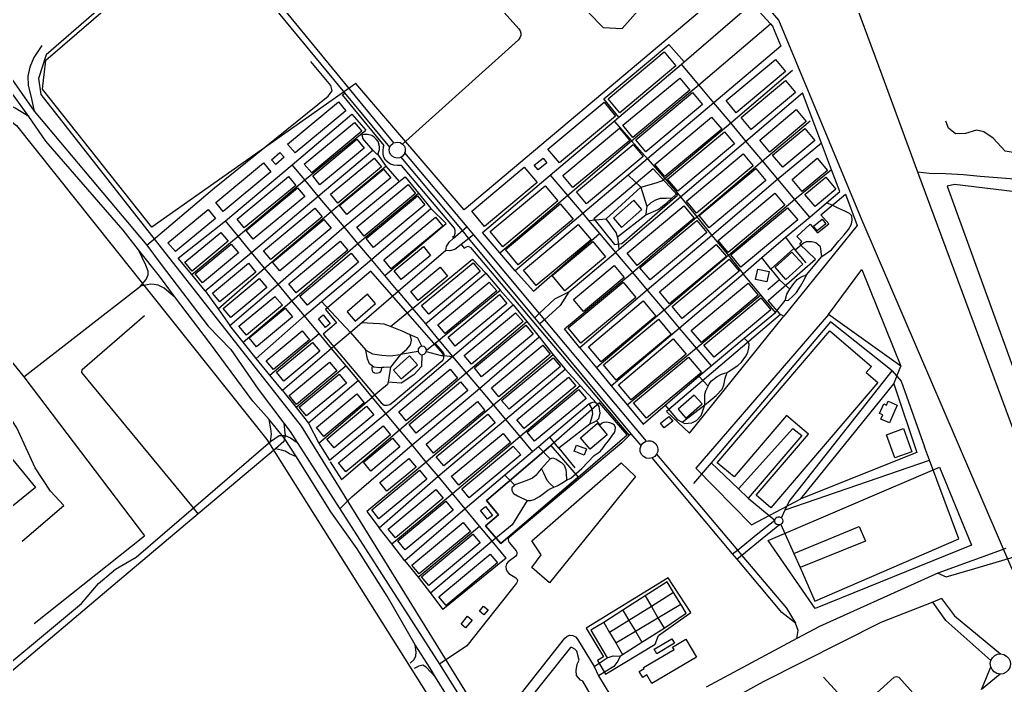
# Model space of a CAD drawing. Header units: metres. Extents: x 11276530 to 11306586, y 355867 to 367650.
# Drawn here: x 11294218 to 11295488, y 361335 to 362193 of the extents above; entities that cross this region are included whole.
import ezdxf

# ---------------------------------------------------------------- set-up
doc = ezdxf.new("R2010")
doc.units = ezdxf.units.M
for name, color, linetype in [('AMENITY', 6, 'Continuous'), ('BUILDING', 8, 'Continuous'), ('HIGHWAY_FOOTWAY', 6, 'Continuous'), ('HIGHWAY_PRIMARY', 2, 'Continuous'), ('HIGHWAY_RESIDENTIAL', 7, 'Continuous'), ('HIGHWAY_SERVICE', 8, 'Continuous'), ('HIGHWAY_TERTIARY', 3, 'Continuous'), ('LANDUSE', 2, 'Continuous'), ('NATURAL_WATER', 5, 'Continuous'), ('OSM_OTHER', 7, 'Continuous'), ('WATERWAY_DRAIN', 4, 'Continuous'), ('WATERWAY_RIVER', 5, 'Continuous')]:
    doc.layers.add(name, color=color, linetype=linetype)

msp = doc.modelspace()

# ---------------------------------------------------------------- linework, layer by layer
at = {"layer": 'AMENITY'}
msp.add_lwpolyline([(11294947.5, 361408.6), (11294969.8, 361371.6), (11294962, 361367.1), (11294972.3, 361349.3), (11295036.4, 361388.1), (11295041, 361399.1), (11295082.5, 361428.8), (11295053.4, 361473.8), (11294947.5, 361408.6)], dxfattribs=at)
at = {"layer": 'BUILDING'}
for points in [[(11294976, 362091.2), (11295048.3, 362151.5), (11295063.3, 362133.5), (11294991, 362073.2), (11294976, 362091.2)], [(11295128, 362088.8), (11295191.7, 362141.8), (11295204.6, 362126.3), (11295140.9, 362073.2), (11295128, 362088.8)], [(11294994.9, 362057), (11295068.1, 362117.9), (11295081.1, 362102.4), (11295007.9, 362041.4), (11294994.9, 362057)], [(11295147.2, 362067.2), (11295204.3, 362114.8), (11295217.3, 362099.2), (11295160.2, 362051.6), (11295147.2, 362067.2)], [(11295011.4, 362038.2), (11295084.5, 362099.1), (11295097.5, 362083.6), (11295024.3, 362022.6), (11295011.4, 362038.2)], [(11294628.5, 362087.1), (11294638, 362075.7), (11294572.4, 362021.3), (11294562.9, 362032.7), (11294628.5, 362087.1)], [(11294898.3, 362026.4), (11294970.6, 362086.6), (11294985.6, 362068.6), (11294913.3, 362008.4), (11294898.3, 362026.4)], [(11295171.2, 362038), (11295218.4, 362077.3), (11295231.3, 362061.7), (11295184.2, 362022.5), (11295171.2, 362038)], [(11294649.2, 362060.7), (11294658.6, 362049.3), (11294593.9, 361995.6), (11294584.4, 362007), (11294649.2, 362060.7)], [(11295036.1, 362006.5), (11295109.3, 362067.5), (11295122.3, 362051.9), (11295049.1, 361990.9), (11295036.1, 362006.5)], [(11294917.5, 361992.2), (11294990.7, 362053.1), (11295003.7, 362037.6), (11294930.5, 361976.6), (11294917.5, 361992.2)], [(11295052.6, 361987.7), (11295125.7, 362048.7), (11295138.7, 362033.1), (11295065.6, 361972.1), (11295052.6, 361987.7)], [(11295187.9, 362018.4), (11295229.3, 362052.9), (11295242.2, 362037.3), (11295200.9, 362002.8), (11295187.9, 362018.4)], [(11294652.1, 362038.9), (11294661.5, 362027.5), (11294604.6, 361980.4), (11294595.2, 361991.8), (11294652.1, 362038.9)], [(11294542.3, 362012.3), (11294553, 362021.9), (11294558.3, 362016), (11294547.5, 362006.4), (11294542.3, 362012.3)], [(11294935.1, 361971.4), (11295008.2, 362032.4), (11295021.2, 362016.8), (11294948.1, 361955.9), (11294935.1, 361971.4)], [(11294674.5, 362014.7), (11294683.9, 362003.3), (11294627.6, 361956.6), (11294618.1, 361968), (11294674.5, 362014.7)], [(11294897, 362008.4), (11294885.8, 361999.4), (11294880.8, 362005.5), (11294892, 362014.6), (11294897, 362008.4)], [(11295076.8, 361959.3), (11295149.9, 362020.3), (11295162.9, 362004.7), (11295089.7, 361943.8), (11295076.8, 361959.3)], [(11295212.9, 361987.3), (11295245.4, 362014.4), (11295258.4, 361998.9), (11295225.8, 361971.8), (11295212.9, 361987.3)], [(11294532, 362008.4), (11294541.4, 361997), (11294480, 361946), (11294470.5, 361957.4), (11294532, 362008.4)], [(11294686.6, 362000.6), (11294696.1, 361989.2), (11294639.2, 361942), (11294629.7, 361953.4), (11294686.6, 362000.6)], [(11294800.1, 361946.4), (11294867.9, 362002.9), (11294884.3, 361983.2), (11294816.5, 361926.7), (11294800.1, 361946.4)], [(11295093.2, 361940.5), (11295166.3, 362001.5), (11295179.3, 361985.9), (11295106.1, 361924.9), (11295093.2, 361940.5)], [(11294564, 361990.9), (11294573.4, 361979.5), (11294507.1, 361924.6), (11294497.7, 361936), (11294564, 361990.9)], [(11295229.5, 361967.7), (11295256.5, 361990.2), (11295269.5, 361974.6), (11295242.5, 361952.1), (11295229.5, 361967.7)], [(11294575.6, 361976.4), (11294585, 361965), (11294518.7, 361910), (11294509.3, 361921.4), (11294575.6, 361976.4)], [(11294718.3, 361980.6), (11294727.8, 361969.2), (11294661.4, 361914.2), (11294652, 361925.6), (11294718.3, 361980.6)], [(11294823.9, 361920.2), (11294894.6, 361979.1), (11294911.1, 361959.4), (11294840.4, 361900.5), (11294823.9, 361920.2)], [(11294730.4, 361966), (11294739.9, 361954.6), (11294673.5, 361899.5), (11294664, 361911), (11294730.4, 361966)], [(11295117.7, 361908.6), (11295190.8, 361969.5), (11295203.8, 361954), (11295130.6, 361893), (11295117.7, 361908.6)], [(11294460.4, 361948.4), (11294469.8, 361937), (11294418.2, 361894.2), (11294408.7, 361905.6), (11294460.4, 361948.4)], [(11294598.1, 361950.2), (11294607.6, 361938.8), (11294541.3, 361883.9), (11294531.8, 361895.3), (11294598.1, 361950.2)], [(11294843.5, 361896.7), (11294914.3, 361955.8), (11294930.8, 361936.1), (11294859.9, 361877), (11294843.5, 361896.7)], [(11295000.5, 361892), (11295073.6, 361953), (11295086.6, 361937.4), (11295013.4, 361876.4), (11295000.5, 361892)], [(11295134.1, 361889.8), (11295207.2, 361950.7), (11295220.2, 361935.1), (11295147.1, 361874.2), (11295134.1, 361889.8)], [(11294609.7, 361935.7), (11294619.2, 361924.3), (11294552.9, 361869.3), (11294543.4, 361880.7), (11294609.7, 361935.7)], [(11294753.3, 361938.5), (11294762.7, 361927.1), (11294696.3, 361872.1), (11294686.9, 361883.5), (11294753.3, 361938.5)], [(11295016.9, 361873.2), (11295090.1, 361934.2), (11295103, 361918.6), (11295029.9, 361857.6), (11295016.9, 361873.2)], [(11295256.5, 361930), (11295245.3, 361920.9), (11295240.4, 361927.1), (11295251.5, 361936.1), (11295256.5, 361930)], [(11294866.8, 361870.3), (11294937.5, 361929.2), (11294953.9, 361909.5), (11294883.2, 361850.6), (11294866.8, 361870.3)], [(11294476.8, 361918.9), (11294486.3, 361907.5), (11294439.9, 361869), (11294430.4, 361880.4), (11294476.8, 361918.9)], [(11294630.8, 361907.5), (11294640.3, 361896.1), (11294574, 361841.2), (11294564.5, 361852.6), (11294630.8, 361907.5)], [(11294490.1, 361903.9), (11294499.5, 361892.5), (11294453.1, 361854.1), (11294443.7, 361865.5), (11294490.1, 361903.9)], [(11294737.8, 361900.7), (11294747.2, 361889.3), (11294709.4, 361858), (11294700, 361869.4), (11294737.8, 361900.7)], [(11294903.9, 361863.4), (11294956.2, 361907), (11294972.6, 361887.3), (11294920.3, 361843.7), (11294903.9, 361863.4)], [(11295042.1, 361842.3), (11295115.3, 361903.3), (11295128.3, 361887.7), (11295055.1, 361826.7), (11295042.1, 361842.3)], [(11294644.8, 361892), (11294654.3, 361880.6), (11294588.3, 361825.2), (11294578.8, 361836.6), (11294644.8, 361892)], [(11295058.5, 361823.5), (11295131.7, 361884.4), (11295144.7, 361868.9), (11295071.5, 361807.9), (11295058.5, 361823.5)], [(11295212.8, 361893.6), (11295226.9, 361877.8), (11295205.1, 361858.4), (11295191.1, 361874.1), (11295212.8, 361893.6)], [(11294512.6, 361879.2), (11294522, 361867.8), (11294475.6, 361829.3), (11294466.2, 361840.7), (11294512.6, 361879.2)], [(11294759.6, 361873.9), (11294769.1, 361862.5), (11294731.3, 361831.2), (11294721.8, 361842.6), (11294759.6, 361873.9)], [(11294801.8, 361879.7), (11294811.2, 361868.3), (11294744.9, 361813.3), (11294735.4, 361824.7), (11294801.8, 361879.7)], [(11294931.4, 361832.5), (11294983.6, 361876.1), (11294996.5, 361860.6), (11294944.3, 361817.1), (11294931.4, 361832.5)], [(11295168.8, 361871.4), (11295183.3, 361868.3), (11295180.4, 361855.2), (11295166, 361858.3), (11295168.8, 361871.4)], [(11294526.4, 361859.3), (11294535.9, 361847.9), (11294489.5, 361809.4), (11294480, 361820.8), (11294526.4, 361859.3)], [(11294822.8, 361854.9), (11294832.3, 361843.5), (11294765.9, 361788.5), (11294756.5, 361799.9), (11294822.8, 361854.9)], [(11294924.4, 361796), (11294995.1, 361854.9), (11295011.6, 361835.2), (11294940.9, 361776.3), (11294924.4, 361796)], [(11295083, 361792.4), (11295156.2, 361853.4), (11295169.2, 361837.8), (11295096, 361776.9), (11295083, 361792.4)], [(11294546.6, 361836.3), (11294556.1, 361824.9), (11294509.7, 361786.5), (11294500.2, 361797.9), (11294546.6, 361836.3)], [(11294836, 361838.8), (11294845.4, 361827.4), (11294779, 361772.3), (11294769.6, 361783.8), (11294836, 361838.8)], [(11295099.4, 361773.6), (11295172.6, 361834.6), (11295185.6, 361819), (11295112.4, 361758), (11295099.4, 361773.6)], [(11294559.8, 361821.4), (11294569.3, 361810), (11294522.9, 361771.5), (11294513.5, 361782.9), (11294559.8, 361821.4)], [(11294950.4, 361771.6), (11295021.1, 361830.5), (11295037.5, 361810.8), (11294966.8, 361751.9), (11294950.4, 361771.6)], [(11294608.7, 361812.6), (11294617.7, 361801.4), (11294611.6, 361796.4), (11294602.6, 361807.6), (11294608.7, 361812.6)], [(11294856.7, 361815.3), (11294866.2, 361803.9), (11294799.8, 361748.9), (11294790.3, 361760.3), (11294856.7, 361815.3)], [(11294969.9, 361748.1), (11295040.8, 361807.2), (11295057.2, 361787.5), (11294986.3, 361728.4), (11294969.9, 361748.1)], [(11294869.9, 361799.2), (11294879.3, 361787.8), (11294812.9, 361732.8), (11294803.5, 361744.2), (11294869.9, 361799.2)], [(11294581.5, 361792), (11294591, 361780.6), (11294544.6, 361742.1), (11294535.1, 361753.5), (11294581.5, 361792)], [(11294989.2, 361722.6), (11295059.9, 361781.5), (11295076.3, 361761.8), (11295005.7, 361702.9), (11294989.2, 361722.6)], [(11295261.7, 361791.9), (11295315.3, 361746.1), (11295308.6, 361738.1), (11295323.4, 361725.5), (11295185.4, 361564), (11295166.7, 361580), (11295234, 361658.7), (11295205.8, 361682.8), (11295138.1, 361603.6), (11295116.5, 361622), (11295261.7, 361791.9)], [(11294594.8, 361777.1), (11294604.2, 361765.6), (11294557.8, 361727.2), (11294548.4, 361738.6), (11294594.8, 361777.1)], [(11294891.9, 361773.5), (11294901.4, 361762.1), (11294835, 361707.1), (11294825.6, 361718.5), (11294891.9, 361773.5)], [(11294905.1, 361757.4), (11294914.5, 361746), (11294848.2, 361691), (11294838.7, 361702.4), (11294905.1, 361757.4)], [(11295008.7, 361699.1), (11295079.6, 361758.2), (11295096.1, 361738.5), (11295025.2, 361679.4), (11295008.7, 361699.1)], [(11294616.7, 361751.7), (11294626.2, 361740.3), (11294574.2, 361697.2), (11294564.7, 361708.6), (11294616.7, 361751.7)], [(11294772.5, 361742.5), (11294782, 361731.1), (11294715.6, 361676.1), (11294706.1, 361687.5), (11294772.5, 361742.5)], [(11294629.2, 361736.1), (11294638.6, 361724.7), (11294587.4, 361682.3), (11294577.9, 361693.7), (11294629.2, 361736.1)], [(11294924.8, 361732.3), (11294934.3, 361720.9), (11294867.9, 361665.9), (11294858.4, 361677.3), (11294924.8, 361732.3)], [(11294785.7, 361726.4), (11294795.1, 361715), (11294728.7, 361659.9), (11294719.3, 361671.3), (11294785.7, 361726.4)], [(11294652.2, 361710.6), (11294661.7, 361699.2), (11294609.7, 361656), (11294600.2, 361667.4), (11294652.2, 361710.6)], [(11294937.9, 361716.2), (11294947.4, 361704.8), (11294881, 361649.8), (11294871.6, 361661.2), (11294937.9, 361716.2)], [(11294664.7, 361695), (11294674.1, 361683.6), (11294622.9, 361641.1), (11294613.4, 361652.5), (11294664.7, 361695)], [(11294807.7, 361700.7), (11294817.2, 361689.3), (11294750.8, 361634.3), (11294741.4, 361645.7), (11294807.7, 361700.7)], [(11295331, 361697.8), (11295334.7, 361696.2), (11295336.8, 361701.2), (11295348.4, 361696.2), (11295338.6, 361673.5), (11295327.5, 361678.3), (11295329.8, 361683.7), (11295325.7, 361685.5), (11295331, 361697.8)], [(11294820.9, 361684.6), (11294830.3, 361673.2), (11294764, 361618.1), (11294754.5, 361629.5), (11294820.9, 361684.6)], [(11295059.1, 361675.6), (11295047.9, 361666.9), (11295043.2, 361673.1), (11295054.3, 361681.7), (11295059.1, 361675.6)], [(11294685.8, 361669.4), (11294695.3, 361658), (11294637.9, 361610.3), (11294628.4, 361621.7), (11294685.8, 361669.4)], [(11294962, 361672.8), (11294974.7, 361657.9), (11294952.8, 361639.3), (11294940.1, 361654.2), (11294962, 361672.8)], [(11295334.7, 361658.1), (11295356.7, 361666), (11295367.4, 361636), (11295345.4, 361628.1), (11295334.7, 361658.1)], [(11294698.2, 361653.7), (11294707.6, 361642.3), (11294670.1, 361611.2), (11294660.7, 361622.6), (11294698.2, 361653.7)], [(11294840.6, 361659.5), (11294850, 361648.1), (11294783.7, 361593), (11294774.2, 361604.5), (11294840.6, 361659.5)], [(11294853.7, 361643.4), (11294863.2, 361632), (11294796.8, 361576.9), (11294787.4, 361588.3), (11294853.7, 361643.4)], [(11294935, 361644.8), (11294948.2, 361639.9), (11294945.2, 361631.8), (11294932, 361636.7), (11294935, 361644.8)], [(11294155.5, 361598.5), (11294201.1, 361635.3), (11294237.8, 361589.9), (11294192.3, 361553.1), (11294155.5, 361598.5)], [(11294719, 361627.6), (11294728.4, 361616.2), (11294690.9, 361585.2), (11294681.5, 361596.6), (11294719, 361627.6)], [(11294732.8, 361612.3), (11294742.3, 361600.9), (11294680.6, 361549.7), (11294671.2, 361561.1), (11294732.8, 361612.3)], [(11294754, 361587.5), (11294763.5, 361576.1), (11294701.8, 361525), (11294692.4, 361536.4), (11294754, 361587.5)], [(11294766.6, 361572.3), (11294776, 361560.9), (11294714.4, 361509.8), (11294704.9, 361521.2), (11294766.6, 361572.3)], [(11294817.7, 361565.4), (11294826.7, 361554.1), (11294820.5, 361549.2), (11294811.5, 361560.4), (11294817.7, 361565.4)], [(11294789, 361544.9), (11294798.4, 361533.5), (11294732.3, 361478.7), (11294722.8, 361490.1), (11294789, 361544.9)], [(11294801.7, 361529.9), (11294811.2, 361518.5), (11294744.8, 361463.5), (11294735.4, 361474.9), (11294801.7, 361529.9)], [(11294824, 361504.2), (11294833.5, 361492.8), (11294767.1, 361437.8), (11294757.7, 361449.2), (11294824, 361504.2)], [(11294815.5, 361437.2), (11294821.3, 361432.3), (11294815.9, 361425.8), (11294810.1, 361430.6), (11294815.5, 361437.2)], [(11294794.8, 361424), (11294800.7, 361419.1), (11294792.3, 361409.1), (11294786.5, 361414), (11294794.8, 361424)], [(11295059, 361384.3), (11295075.9, 361394.4), (11295089.6, 361371.4), (11295032.2, 361337.3), (11295025.7, 361348.4), (11295020.6, 361345.3), (11295016.1, 361352.8), (11295022.3, 361356.5), (11295021.5, 361357.9), (11295060.8, 361381.3), (11295059, 361384.3)], [(11295035.2, 361381.5), (11295058, 361395.1), (11295061.5, 361389.3), (11295038.6, 361375.7), (11295035.2, 361381.5)]]:
    msp.add_lwpolyline(points, close=True, dxfattribs=at)
at = {"layer": 'HIGHWAY_FOOTWAY'}
for points in [[(11294836.2, 361892.7), (11294923.7, 361966.3), (11295006.2, 362037.1), (11295092.6, 362109.3), (11295185.1, 362187.8)], [(11294989.7, 362067.5), (11294970.4, 362091.3), (11295054.1, 362161.2), (11295074, 362138.7)], [(11295048.9, 361988.3), (11295133.9, 362060), (11295213.6, 362128)], [(11294776.8, 361911.4), (11294775.6, 361913.4), (11294777.9, 361915.1), (11294778.7, 361917.8), (11294779, 361919.8), (11294778.8, 361921.4), (11294778.1, 361924.4), (11294709.7, 362005), (11294706.7, 362005.2), (11294704.6, 362005.2), (11294699.9, 362005.6), (11294695.4, 362007), (11294692.3, 362009.2), (11294689, 362011.9), (11294687, 362015.9), (11294686.1, 362019.7), (11294685.8, 362023.7), (11294686.4, 362029.5), (11294687.2, 362030.8), (11294633.5, 362096.4), (11294636.7, 362098.9)], [(11294939.3, 361770.3), (11294919.5, 361794.5), (11295007.1, 361867.4), (11295090.2, 361939), (11295174.9, 362011.1), (11295236.3, 362062.9)], [(11294983.8, 362062.5), (11295006.2, 362037.1), (11295026.7, 362013.9), (11295048.9, 361988.3), (11295065.5, 361969.4), (11295069.3, 361964.9), (11295090.2, 361939), (11295109.5, 361915), (11295131.1, 361889.1), (11295149.8, 361865.4)], [(11294439.3, 361864.5), (11294499.2, 361913.9), (11294585, 361986.5), (11294663.5, 362050.9)], [(11294679.3, 362019.4), (11294681.4, 362025.6), (11294681.3, 362029.5), (11294679.5, 362036.1), (11294677.2, 362038.9), (11294674.3, 362041.8), (11294671.3, 362043.8), (11294665.7, 362045.3), (11294660.5, 362045.3), (11294658.7, 362044.9), (11294659.9, 362039.9)], [(11294672.6, 362025), (11294677.3, 362020.1), (11294679.3, 362019.4), (11294689.3, 362004.3), (11294706.8, 361984.5)], [(11294473.2, 361820.4), (11294533.2, 361873), (11294618.9, 361946), (11294689.3, 362004.3)], [(11295263.6, 361999.7), (11295216.5, 361961.5), (11295131.1, 361889.1), (11295048.1, 361818.7), (11294961, 361744.2)], [(11294950.6, 361934.4), (11294973.4, 361936.2), (11295018.2, 361977.4), (11295037.9, 361982.6), (11295045.2, 361985.3), (11295048.9, 361988.3)], [(11295001.8, 361992.9), (11295018.2, 361977.4), (11295025.8, 361952.3), (11295024.9, 361947.1), (11295024.4, 361941.6)], [(11294505.7, 361777.6), (11294568.4, 361830.9), (11294653.4, 361904.8), (11294731.5, 361969.6)], [(11294987.9, 361913.2), (11295024.4, 361941.6), (11295040.4, 361948.6), (11295051.3, 361956.8), (11295058.2, 361962.9), (11295065.5, 361969.4)], [(11295058.2, 361962.9), (11295051.3, 361962.8), (11295042.8, 361962.5), (11295037, 361960.5), (11295030.8, 361957.2), (11295025.8, 361952.3)], [(11294688.2, 361863.2), (11294767.3, 361930.2), (11294747.6, 361949.9)], [(11295191.7, 361815.8), (11295204.2, 361831), (11295206.3, 361839.1), (11295210, 361845.7), (11295213.8, 361851.5), (11295219.6, 361858.3), (11295224.6, 361861.5), (11295231.7, 361864), (11295251.3, 361887.7), (11295263.7, 361896.3), (11295273.2, 361908.1), (11295280, 361915.7), (11295285.5, 361922.8), (11295289.3, 361929.6), (11295290.5, 361934.9), (11295289.9, 361940.2), (11295287, 361943.2), (11295281.1, 361946.2), (11295273.2, 361949.9), (11295265.4, 361953.4), (11295257.3, 361957)], [(11294990.2, 361897.4), (11294988.7, 361910.2), (11294987.9, 361913.2), (11294986.4, 361918.6), (11294973.4, 361936.2)], [(11294856.3, 361869.3), (11294879.8, 361843.3), (11294964.9, 361917.5)], [(11294786.5, 361903.2), (11294790.3, 361898.7), (11294793.6, 361900.5), (11294795.6, 361901), (11294798.4, 361899.6), (11295003.1, 361656.9)], [(11295251.3, 361887.7), (11295249.4, 361900.4), (11295243.4, 361905.3), (11295238.2, 361906.9), (11295231.2, 361906.9), (11295227.6, 361905.1), (11295224.6, 361902.6), (11295216.8, 361896)], [(11294695.3, 361797.4), (11294723.7, 361820.8), (11294801.2, 361884.4)], [(11294818.1, 361866.4), (11294801.2, 361884.4)], [(11295210, 361845.7), (11295196.9, 361857.7)], [(11295204.2, 361831), (11295208.4, 361831.7), (11295214, 361836.6), (11295218.6, 361841.4), (11295223.9, 361849.8), (11295229.1, 361858.6), (11295231.7, 361864)], [(11294757.9, 361780), (11294836.9, 361844.6)], [(11294705.4, 361842.7), (11294658.5, 361802.3), (11294643.8, 361789.8), (11294619.6, 361769.3)], [(11295000.3, 361696.8), (11295089.4, 361769.7), (11295172.6, 361838.3)], [(11294606.6, 361829.8), (11294643.8, 361789.8), (11294663.6, 361767.1), (11294672.2, 361762.4), (11294684.5, 361760.6), (11294695.1, 361759.9), (11294708.5, 361761.4), (11294716.4, 361768.2), (11294721.4, 361773.9), (11294722.7, 361779.9), (11294721.5, 361783.8), (11294720.9, 361786.7)], [(11294853.5, 361825.4), (11294871, 361804), (11294887.1, 361784.3)], [(11294522.5, 361756.4), (11294505.7, 361777.6), (11294488.6, 361799)], [(11294617.5, 361623.1), (11294632.4, 361600.3), (11294707.1, 361664.4), (11294793, 361738), (11294871, 361804)], [(11294735.7, 361772.3), (11294733.3, 361777.6), (11294730.5, 361782.7), (11294722.9, 361785.9), (11294720.9, 361786.7), (11294710.3, 361791.7), (11294695.3, 361797.4), (11294687.2, 361800.8), (11294681.1, 361801.2), (11294673.3, 361801.5), (11294658.5, 361802.3)], [(11294540, 361735), (11294603.5, 361788.7)], [(11295049.6, 361696.2), (11295064.9, 361677.8), (11295071.1, 361674.4), (11295074.3, 361672.7), (11295083.7, 361673.3), (11295089.8, 361676.3), (11295095.6, 361682.7), (11295097.1, 361686.1), (11295100.3, 361696.7), (11295107.3, 361702.4), (11295115, 361708.8), (11295122.7, 361716.7), (11295124.8, 361722.1), (11295126.5, 361731.1), (11295129.4, 361738.5), (11295131.8, 361740.2), (11295143, 361747.2), (11295147.7, 361751.8), (11295153.3, 361759.4), (11295155.8, 361764.2), (11295157.1, 361770.2), (11295157.7, 361775), (11295156.7, 361776.8), (11295151.4, 361782.5)], [(11294731, 361765.5), (11294731.6, 361763.9), (11294732.8, 361762.6), (11294734.3, 361761.7), (11294736, 361761.2), (11294739, 361761.8), (11294741.2, 361763.9), (11294741.6, 361765.3), (11294742, 361766.9), (11294741.1, 361769.8), (11294738.8, 361771.8), (11294735.7, 361772.3), (11294732.9, 361771.1), (11294731.2, 361768.6), (11294731, 361765.5)], [(11294742, 361766.9), (11294753.1, 361776), (11294757.9, 361780)], [(11294764.6, 361760), (11294764.6, 361761.8), (11294763.5, 361764.4), (11294753.1, 361776)], [(11294695.4, 361745.1), (11294686.9, 361744.8), (11294684.1, 361744.6), (11294681.1, 361744.4), (11294674, 361745.1), (11294671.8, 361746.8), (11294668.4, 361749.4), (11294665.8, 361756), (11294663.6, 361767.1)], [(11294905.2, 361761.2), (11294828.1, 361696.1), (11294741.6, 361622.9), (11294665.1, 361559.2), (11294681, 361538.1)], [(11294731, 361765.5), (11294708.5, 361761.4), (11294695.4, 361745.1), (11294692.3, 361725.8), (11294691.8, 361722.7), (11294672, 361706.5)], [(11294736, 361761.2), (11294735.3, 361746), (11294725.5, 361735.1), (11294709.4, 361724.5), (11294692.3, 361725.8)], [(11294741.6, 361765.3), (11294760.6, 361760.3), (11294764.6, 361760), (11294775.4, 361759)], [(11294638.4, 361746.8), (11294573.7, 361693.1)], [(11294671.8, 361746.8), (11294671.3, 361744.1), (11294671.2, 361742.5), (11294672.2, 361739.3), (11294674.8, 361737.7), (11294677, 361737.3), (11294681, 361738.1), (11294682.9, 361739.4), (11294683.7, 361741.9), (11294684.1, 361744.6)], [(11294920.6, 361742.8), (11294939.9, 361721.6), (11294960.8, 361698.6)], [(11295104.7, 361720.8), (11295092.9, 361733.5)], [(11295100.3, 361696.7), (11295100.4, 361710.2), (11295101.8, 361714.5), (11295104.7, 361720.8), (11295106.1, 361723.9), (11295108.9, 361727.5), (11295116.4, 361733), (11295122.2, 361736.1), (11295126.1, 361737.3), (11295129.4, 361738.5)], [(11294697.2, 361517.3), (11294775.5, 361582.2), (11294862, 361655.6), (11294939.9, 361721.6)], [(11294556.4, 361715), (11294573.7, 361693.1), (11294589.7, 361672.8)], [(11294603.3, 361647.4), (11294672, 361706.5)], [(11295071.1, 361674.4), (11295100.3, 361696.7)], [(11294901.1, 361626.9), (11294894.1, 361618.7), (11294890.2, 361614.6), (11294887.1, 361610.9), (11294883.2, 361606), (11294878.4, 361602.2), (11294871.1, 361599.2), (11294857.1, 361594), (11294855.8, 361593), (11294854.7, 361592.1), (11294852, 361589.4), (11294851.6, 361586), (11294853.8, 361582.2), (11294859, 361579.2), (11294871.7, 361573.4), (11294876.3, 361573.3), (11294880.8, 361574.5), (11294887.4, 361578.5), (11294892.4, 361582.1), (11294898.1, 361586.6), (11294901.9, 361588.6), (11294906.1, 361590.4), (11294910.1, 361592.1), (11294917.7, 361596.3), (11294922.3, 361599.5), (11294927.8, 361602.1), (11294941.9, 361614.5), (11294958, 361631.2), (11294965.8, 361636.6), (11294969.3, 361641), (11294971.9, 361645.1), (11294976.2, 361650.4), (11294980.7, 361656.2), (11294984, 361660.8), (11294984.9, 361663.7), (11294985.4, 361667.5), (11294984, 361670.3), (11294981.6, 361672), (11294978.1, 361673.6), (11294973.9, 361674.3), (11294970.2, 361674), (11294967.1, 361672.7), (11294965.5, 361670.8), (11294960.8, 361676.1)], [(11294886.1, 361642.6), (11294901.1, 361626.9), (11294904.7, 361628.1), (11294908.9, 361626.4), (11294915.6, 361622.4), (11294919.2, 361618.9), (11294921.6, 361613.3), (11294922, 361608.5), (11294922.3, 361599.5)], [(11294855.8, 361593), (11294842.7, 361605.8)], [(11294906.1, 361590.4), (11294901, 361594.8), (11294897.4, 361599.2), (11294895, 361603.6), (11294893.1, 361608.5), (11294890.2, 361614.6)], [(11294871.7, 361573.4), (11294852.3, 361541.8), (11294826.5, 361521)], [(11294730.9, 361474.3), (11294810.3, 361540.3)], [(11294714.1, 361495.7), (11294730.9, 361474.3), (11294746.8, 361454)], [(11294844.6, 361499.1), (11294762.9, 361432.7)]]:
    msp.add_lwpolyline(points, dxfattribs=at)
at = {"layer": 'HIGHWAY_PRIMARY'}
msp.add_lwpolyline([(11295488.4, 361511.5), (11295400.9, 361479.4), (11295383.7, 361471.7), (11295248.1, 361410.7), (11295219.1, 361395.3), (11295102.4, 361332.8)], dxfattribs=at)
at = {"layer": 'HIGHWAY_RESIDENTIAL'}
for points in [[(11294603, 362462.1), (11294618.7, 362451.8), (11294861, 362181.4), (11294862.7, 362178.8), (11294863.5, 362175.8), (11294863.4, 362172.7), (11294862.2, 362169.8), (11294860.3, 362167.3), (11294711.1, 362032.7)], [(11294462.7, 362344.2), (11294461.9, 362327.6), (11294462.6, 362324.2), (11294464.2, 362321.2), (11294699.4, 362034.4)], [(11294694.5, 362028.8), (11294636.7, 362098.9), (11294453.7, 362320.8), (11294447.8, 362324.1), (11294438.7, 362325.5)], [(11294813.8, 361918.8), (11294901.3, 361992.8), (11294983.8, 362062.5), (11294989.7, 362067.5), (11295070.4, 362135.7), (11295074, 362138.7), (11295161.2, 362213.9)], [(11295161.2, 362213.9), (11295185.1, 362187.8), (11295187.7, 362184.9), (11295198.4, 362159), (11295112, 362086.1), (11295026.7, 362013.9), (11295001.8, 361992.9), (11294943.1, 361943.2), (11294856.3, 361869.3), (11294836.2, 361892.7), (11294813.8, 361918.8)], [(11295235.7, 361938.7), (11295216.5, 361961.5), (11295194.7, 361987.5), (11295174.9, 362011.1), (11295153.5, 362036.7), (11295133.9, 362060), (11295112, 362086.1), (11295092.6, 362109.3), (11295070.4, 362135.7)], [(11294925.4, 361842.1), (11294985.3, 361893.2), (11294990.2, 361897.4), (11295069.3, 361964.9), (11295153.5, 362036.7), (11295226.3, 362098.8)], [(11294980, 361721.2), (11295067.6, 361795.6), (11295149.8, 361865.4), (11295173.8, 361886.4), (11295204.6, 361912.6), (11295235.7, 361938.7), (11295257.3, 361957), (11295274.3, 361971.5), (11295263.6, 361999.7), (11295250.7, 362034.1), (11295226.3, 362098.8)], [(11294456.5, 361843.6), (11294439.3, 361864.5), (11294421.9, 361885.7), (11294482.7, 361933.7), (11294568.7, 362006), (11294645.8, 362071.5), (11294663.5, 362050.9)], [(11294456.5, 361843.6), (11294516.5, 361893), (11294602.4, 361965.6), (11294672.6, 362025), (11294659.9, 362039.9)], [(11294694.2, 362022.4), (11294693.8, 362025.6), (11294694.5, 362028.8), (11294696.1, 362031.5), (11294698.5, 362033.7), (11294699.4, 362034.4), (11294704.6, 362035.4), (11294708.1, 362034.6), (11294711.1, 362032.7), (11294713.3, 362029.9), (11294714.4, 362026.5), (11294714.3, 362022.9), (11294713.7, 362021.4), (11294712.9, 362019.6), (11294710.6, 362016.9), (11294709.1, 362016.1), (11294707.4, 362015.2), (11294703.9, 362014.7), (11294700.4, 362015.4), (11294697.6, 362017.1), (11294695.4, 362019.5), (11294694.2, 362022.4)], [(11295250.7, 362034.1), (11295194.7, 361987.5), (11295109.5, 361915), (11295026.4, 361844.4), (11294939.3, 361770.3)], [(11294713.7, 362021.4), (11294793.7, 361926), (11294802.3, 361915.7), (11294887.1, 361814.2), (11294893.7, 361806.4), (11295024.9, 361649.7)], [(11295018.3, 361644.1), (11295005.6, 361659.4), (11294887.7, 361801.1), (11294881.4, 361808.8), (11294796.5, 361911.2), (11294788.2, 361921.3), (11294709.1, 362016.1)], [(11294705.4, 361842.7), (11294688.2, 361863.2), (11294671, 361883.8), (11294653.4, 361904.8), (11294635.7, 361925.9), (11294618.9, 361946), (11294602.4, 361965.6), (11294585, 361986.5), (11294568.7, 362006)], [(11294456.5, 361843.6), (11294473.2, 361820.4), (11294488.6, 361799), (11294550.7, 361852.1), (11294635.7, 361925.9), (11294706.8, 361984.5), (11294714.2, 361990.6), (11294731.5, 361969.6), (11294747.6, 361949.9)], [(11294901.3, 361992.8), (11294923.7, 361966.3), (11294943.1, 361943.2), (11294950.6, 361934.4), (11294964.9, 361917.5), (11294985.3, 361893.2), (11295007.1, 361867.4), (11295026.4, 361844.4), (11295048.1, 361818.7), (11295067.6, 361795.6), (11295089.4, 361769.7), (11295108.5, 361746.9)], [(11294556.4, 361715), (11294540, 361735), (11294522.5, 361756.4), (11294584.7, 361811.3), (11294606.6, 361829.8), (11294671, 361883.8), (11294747.6, 361949.9)], [(11294844.6, 361499.1), (11294826.5, 361521), (11294810.3, 361540.3), (11294791.8, 361562.6), (11294775.5, 361582.2), (11294756.8, 361604.7), (11294741.6, 361622.9), (11294723.3, 361644.9), (11294707.1, 361664.4), (11294689.5, 361685.5), (11294672, 361706.5), (11294654.2, 361727.9), (11294638.4, 361746.8), (11294619.6, 361769.3), (11294603.5, 361788.7), (11294584.7, 361811.3), (11294568.4, 361830.9), (11294550.7, 361852.1), (11294533.2, 361873), (11294516.5, 361893), (11294499.2, 361913.9), (11294482.7, 361933.7)], [(11294766.7, 361895.4), (11294767.7, 361900.7), (11294771.1, 361906.5), (11294776.8, 361911.4), (11294788.2, 361921.3), (11294793.7, 361926)], [(11294802.3, 361915.7), (11294796.5, 361911.2), (11294786.5, 361903.2), (11294778.3, 361896.8), (11294772, 361895.1), (11294766.7, 361895.4)], [(11294766.7, 361895.4), (11294705.4, 361842.7)], [(11294740.4, 361800.9), (11294818.1, 361866.4), (11294836.9, 361844.6), (11294853.5, 361825.4)], [(11295021.1, 361671.8), (11295049.6, 361696.2), (11295092.9, 361733.5), (11295108.5, 361746.9), (11295151.4, 361782.5), (11295191.7, 361815.8), (11295172.6, 361838.3), (11295149.8, 361865.4)], [(11294705.4, 361842.7), (11294723.7, 361820.8), (11294740.4, 361800.9), (11294757.9, 361780), (11294775.4, 361759), (11294793, 361738), (11294810, 361717.7), (11294828.1, 361696.1), (11294843.6, 361677.6), (11294862, 361655.6), (11294878.4, 361636)], [(11294881.4, 361808.8), (11294887.1, 361814.2), (11294907.3, 361833.3), (11294925.4, 361842.1), (11294914.3, 361824.7), (11294893.7, 361806.4), (11294887.7, 361801.1)], [(11294616.9, 361625.1), (11294689.5, 361685.5), (11294775.4, 361759), (11294853.5, 361825.4)], [(11295199.1, 361550.9), (11295204, 361561.1), (11295209.2, 361572), (11295342, 361740.6), (11295262.5, 361803.8), (11295108.6, 361621.8), (11295086, 361595.1)], [(11294630.3, 361562.5), (11294645.5, 361577.9), (11294723.3, 361644.9), (11294810, 361717.7), (11294887.1, 361784.3), (11294905.2, 361761.2), (11294920.6, 361742.8)], [(11294619.6, 361769.3), (11294556.4, 361715)], [(11294939.3, 361770.3), (11294961, 361744.2), (11294980, 361721.2)], [(11294681, 361538.1), (11294756.8, 361604.7), (11294843.6, 361677.6), (11294920.6, 361742.8)], [(11294654.2, 361727.9), (11294589.7, 361672.8), (11294603.3, 361647.4), (11294616.9, 361625.1)], [(11294980, 361721.2), (11295000.3, 361696.8), (11295021.1, 361671.8)], [(11294951.5, 361697.7), (11294900.9, 361655.1), (11294886.1, 361642.6), (11294878.4, 361636), (11294842.7, 361605.8), (11294791.8, 361562.6), (11294714.1, 361495.7), (11294697.2, 361517.3), (11294681, 361538.1)], [(11295144.1, 361588.2), (11295213.9, 361666), (11295225.5, 361657.1), (11295156.4, 361576.5)], [(11295024.9, 361627.9), (11295021.4, 361629.8), (11295018.8, 361632.7), (11295017.3, 361636.4), (11295017.1, 361640.3), (11295018.3, 361644.1), (11295020.6, 361647.3), (11295023.9, 361649.5), (11295024.9, 361649.7), (11295027.4, 361650.4), (11295031, 361650.1), (11295034.4, 361648.8), (11295037.2, 361646.5), (11295039.1, 361643.4), (11295040, 361639.9), (11295039.8, 361636.3), (11295038.4, 361633), (11295036.1, 361630.2), (11295032.7, 361628.1), (11295028.8, 361627.4), (11295024.9, 361627.9)], [(11295136.3, 361504.5), (11295032.7, 361628.1)], [(11295038.4, 361633), (11295142.6, 361509.4)], [(11295108.6, 361621.8), (11295144.1, 361588.2), (11295156.4, 361576.5), (11295190.5, 361547.8)], [(11295192, 361543.2), (11295191, 361544.6), (11295190.5, 361546.2), (11295190.5, 361547.8), (11295191, 361549.4), (11295192, 361550.8), (11295193.3, 361551.7), (11295194.9, 361552.2), (11295196.7, 361552.2), (11295198.4, 361551.5), (11295199.1, 361550.9), (11295199.8, 361550.3), (11295200.7, 361548.7), (11295200.9, 361546.9), (11295200.6, 361545.1), (11295199.7, 361543.6), (11295198.3, 361542.5), (11295196.7, 361541.9), (11295195, 361541.8), (11295193.4, 361542.3), (11295192, 361543.2)], [(11295142.6, 361509.4), (11295169, 361530.7), (11295190.5, 361547.8)], [(11295196.7, 361541.9), (11295174.5, 361523.7), (11295148.4, 361502.4)], [(11294826.5, 361521), (11294746.8, 361454), (11294762.9, 361432.7)], [(11295136.3, 361504.5), (11295142.6, 361509.4)], [(11295142.1, 361497.6), (11295136.3, 361504.5)], [(11295148.4, 361502.4), (11295142.1, 361497.6)], [(11295142.6, 361509.4), (11295148.4, 361502.4)], [(11295148.4, 361502.4), (11295205.7, 361434.4), (11295205.8, 361434.3)], [(11295199.9, 361428.8), (11295142.1, 361497.6)], [(11295405.4, 361446.8), (11295394.1, 361442.4), (11295327.1, 361416.1), (11295175.6, 361339.7), (11295052.7, 361271.4), (11294974.7, 361218.5), (11294922.9, 361182.6), (11294891.7, 361163.1), (11294871.2, 361150), (11294827.7, 361113.8), (11294707.1, 361009.4), (11294618.3, 360928.3), (11294562.1, 360872)], [(11295469.2, 361367), (11295411.2, 361418.6), (11295394.1, 361442.4)], [(11295405.4, 361446.8), (11295422.3, 361424.8), (11295481.7, 361375.5)], [(11295473.4, 361352.3), (11295470.6, 361355.3), (11295468.9, 361359), (11295468.4, 361363), (11295469.2, 361367), (11295471.2, 361370.6), (11295474.1, 361373.3), (11295477.8, 361375), (11295481.7, 361375.5), (11295481.9, 361375.5), (11295485.9, 361374.8), (11295489.4, 361372.8), (11295492.2, 361369.8), (11295493.9, 361366.1), (11295494.4, 361362.1), (11295493.6, 361358.1), (11295491.6, 361354.5), (11295488.7, 361351.8), (11295485, 361350), (11295480.9, 361349.6), (11295476.9, 361350.3), (11295473.4, 361352.3)], [(11295462.4, 361342.8), (11295468.9, 361359)], [(11295480.9, 361349.6), (11295468.9, 361339.5)], [(11294981.3, 361016.2), (11295020.9, 361052.1), (11295060.9, 361088.4), (11295099.8, 361123.7), (11295139.6, 361159.8), (11295178.1, 361194.7), (11295215.4, 361228.6), (11295257.2, 361266.5), (11295294.7, 361300.5), (11295344.3, 361345.5), (11295347.3, 361346.4)], [(11295253.5, 361345.6), (11295294.7, 361300.5), (11295369.7, 361218.7)], [(11295347.3, 361346.4), (11295350.7, 361345.7), (11295416.7, 361271.6)], [(11295468.9, 361339.5), (11295456.9, 361329.5), (11295462.4, 361342.8)]]:
    msp.add_lwpolyline(points, dxfattribs=at)
at = {"layer": 'HIGHWAY_SERVICE'}
for points in [[(11295674.5, 362002.2), (11295643.5, 361997.4), (11295631.6, 362000.4), (11295622.7, 362004.9), (11295617.1, 362015), (11295611.8, 362026.1), (11295601.6, 362032.8), (11295591.3, 362033.2), (11295554.3, 362022.9), (11295536.3, 362017.6), (11295520.1, 362017.9), (11295487.7, 362023.8), (11295472, 362040.2), (11295460.2, 362048.6), (11295450.4, 362050.9), (11295436.6, 362046.2), (11295423.7, 362046.1), (11295414.7, 362053.2), (11295410.9, 362062.1)], [(11295204.6, 361912.6), (11295215.1, 361898), (11295185.7, 361871.7), (11295173.8, 361886.4)], [(11294373.1, 361849.4), (11294380.8, 361858.2), (11294383.1, 361864.3), (11294383.3, 361869), (11294380.1, 361876.8), (11294370.7, 361896.3)], [(11295215.1, 361898), (11295216.8, 361896), (11295230.6, 361879.5)], [(11295185.7, 361871.7), (11295196.9, 361857.7), (11295181.6, 361844.8)], [(11294418.3, 361834.6), (11294403.7, 361847.1), (11294396, 361850.7), (11294391.1, 361851.9), (11294386, 361852.3), (11294373.1, 361849.4)], [(11295342, 361740.6), (11295353.4, 361727.1), (11295383.4, 361642.5)], [(11294951.5, 361697.7), (11294953.6, 361699.4), (11294957.4, 361700.6), (11294960.8, 361698.6), (11294964, 361694.3), (11294965.2, 361685.8), (11294963.5, 361678.5), (11294960.8, 361676.1), (11294957.7, 361674.2), (11294952.3, 361671.9)], [(11294952.3, 361671.9), (11294954.4, 361678.4), (11294956, 361685), (11294955.2, 361691.6), (11294951.5, 361697.7)], [(11294952.3, 361671.9), (11294912.5, 361640.9), (11294933.2, 361615.6)], [(11295005.6, 361659.4), (11295003.1, 361656.9), (11294998.8, 361652.8), (11294993.7, 361647.8), (11294848.9, 361526.1), (11294847.7, 361524.7), (11294847.2, 361522.8), (11294847.3, 361520.9), (11294848.2, 361519.2), (11294857.3, 361508.2), (11294858.1, 361506.6), (11294858.3, 361504.8), (11294857.9, 361503), (11294856.8, 361501.6), (11294847.1, 361494.2), (11294845.1, 361491.5), (11294844.2, 361488.2), (11294844.3, 361484.9), (11294845.6, 361481.7), (11294847.8, 361479.2), (11294857, 361473.5), (11294858.3, 361472.1), (11294858.9, 361470.2), (11294858.7, 361468.3), (11294857.8, 361466.5), (11294794, 361385.9), (11294758.6, 361362.3)], [(11294912.5, 361640.9), (11294900.9, 361655.1)], [(11295204, 361561.1), (11295389.9, 361625.2), (11295383.4, 361642.5)], [(11295427.8, 361523.9), (11295389.9, 361625.2)], [(11295198.3, 361542.5), (11295215.1, 361504.9), (11295223.2, 361486.7), (11295242.4, 361443.5)], [(11295215.1, 361504.9), (11295299.2, 361539.9)], [(11295299.2, 361539.9), (11295307.5, 361520.9)], [(11295307.5, 361520.9), (11295223.2, 361486.7)], [(11295242.4, 361443.5), (11295427.8, 361523.9)], [(11295400.9, 361479.4), (11295411.4, 361474.9), (11295448.4, 361485.6), (11295499.1, 361500.6)], [(11294991.4, 361372.8), (11294994.4, 361374.9), (11295019.3, 361390.5), (11295047.9, 361408.5), (11295076.5, 361428), (11295069.4, 361439.6), (11295060.3, 361454.5), (11295051.9, 361468.3), (11295023.8, 361450.5), (11294994.8, 361432.1), (11294970.2, 361416.1), (11294953.7, 361406.1), (11294974.8, 361370.5)], [(11295060.3, 361454.5), (11295031.6, 361436.7), (11295002.7, 361418.7), (11294977.7, 361403.3)], [(11295023.8, 361450.5), (11295031.6, 361436.7), (11295040.1, 361422.2), (11295047.9, 361408.5)], [(11294985.7, 361389.8), (11295011, 361404.9), (11295040.1, 361422.2), (11295069.4, 361439.6)], [(11294994.8, 361432.1), (11295002.7, 361418.7), (11295011, 361404.9), (11295019.3, 361390.5)], [(11294970.2, 361416.1), (11294977.7, 361403.3), (11294985.7, 361389.8), (11294994.4, 361374.9)], [(11294837.4, 361290.7), (11294920, 361395.8), (11294922.9, 361398.3), (11294926.6, 361399.5), (11294930.4, 361399.2), (11294933.9, 361397.5), (11294936.5, 361394.7), (11294957.7, 361359.2), (11294963.6, 361347.4), (11294977.9, 361323.2), (11294978.6, 361317.9), (11294978, 361312.7), (11294976, 361307.8), (11294972.7, 361303.6), (11294968.5, 361300.4), (11294899.8, 361261.3), (11294895.3, 361259.3), (11294890.5, 361258.2), (11294885.5, 361258.1), (11294880.7, 361258.9), (11294876.1, 361260.7), (11294871.9, 361263.4), (11294859.1, 361273.5), (11294837.4, 361290.7)], [(11294720.6, 361363.6), (11294726.1, 361368.2), (11294727.9, 361373), (11294728.6, 361377.7), (11294727.3, 361387.4)], [(11294957.7, 361359.2), (11294974.8, 361370.5), (11294982.5, 361373.2), (11294991.4, 361372.8)], [(11294991.4, 361372.8), (11294988.6, 361366.2), (11294983.1, 361359.3), (11294963.6, 361347.4)], [(11294753.6, 361345.7), (11294741.4, 361358.5), (11294737, 361360.8), (11294732, 361359.9), (11294726.1, 361356.7)]]:
    msp.add_lwpolyline(points, dxfattribs=at)
at = {"layer": 'HIGHWAY_TERTIARY'}
for points in [[(11293973.7, 362422), (11294065.2, 362312.4), (11294123.6, 362241.8), (11294149.6, 362206.4), (11294168.4, 362177.8), (11294194.5, 362134.2), (11294201.5, 362125.1), (11294236.1, 362075.4), (11294381.3, 361902.5), (11294400.1, 361877.5), (11294460.4, 361798), (11294489.9, 361768), (11294525, 361716.9), (11294558.1, 361673)], [(11294556, 361657.1), (11294538.9, 361677.5), (11294518, 361701.4), (11294462.2, 361777), (11294418.3, 361834.6), (11294397.6, 361862.4), (11294370.7, 361896.3), (11294351, 361922), (11294251.4, 362036.6), (11294229.5, 362068.2), (11294193.6, 362117.8), (11294186.3, 362127.8)], [(11294558.1, 361673), (11294558.8, 361664.2), (11294559.9, 361657.1)], [(11294558.1, 361673), (11294566.1, 361662.3), (11294575.3, 361648.1)], [(11294540.7, 361649.5), (11294552.1, 361657.1), (11294556, 361657.1)], [(11294558.8, 361653.1), (11294557.8, 361649.2), (11294547.1, 361639.9)], [(11294558.8, 361653.1), (11294556, 361657.1)], [(11294556, 361657.1), (11294559.9, 361657.1)], [(11294559.9, 361657.1), (11294558.8, 361653.1)], [(11294832.4, 361221.9), (11294828.9, 361227.3), (11294792.7, 361282.4), (11294753.6, 361345.7), (11294746.6, 361357.1), (11294727.3, 361387.4), (11294691.3, 361450.1), (11294652.6, 361511), (11294618.4, 361558.8), (11294574.2, 361629.6), (11294558.8, 361653.1)], [(11294559.9, 361657.1), (11294566.5, 361653.9), (11294575.3, 361648.1)], [(11293891.3, 361102.6), (11294022.8, 361212.1), (11294023.9, 361213), (11294155.7, 361322.7), (11294297.2, 361440.5), (11294319.3, 361466.4), (11294330.1, 361475.5), (11294340.9, 361484.6), (11294367.8, 361500.3), (11294441.4, 361563.8), (11294540.7, 361649.5)], [(11294575.3, 361648.1), (11294630.3, 361562.5), (11294758.6, 361362.3), (11294817.8, 361267.6), (11294828.3, 361249.5)], [(11294547.1, 361639.9), (11294447.7, 361556.1), (11294338, 361463.6), (11294161.9, 361315.1), (11294030.8, 361204.5), (11293899.2, 361093.5), (11293891.3, 361102.6)]]:
    msp.add_lwpolyline(points, dxfattribs=at)
at = {"layer": 'LANDUSE'}
for points in [[(11294816.4, 362638.1), (11294251.7, 362147.9), (11294251.7, 362147.9), (11294242, 362117.2), (11294244.7, 362096.9), (11294580.5, 361669.2), (11294630.6, 361588.1), (11294888.3, 361171.2), (11294830.6, 361128.3), (11294524.2, 360858.5), (11294058, 360261.5)], [(11294720.3, 360081.7), (11294966.1, 360373.1), (11295221.8, 360692), (11295253.6, 360763.4), (11295271.1, 360821.5), (11295293.4, 360855.7), (11295348.2, 360904.6), (11295400.6, 360937.8), (11295582.1, 361113.2), (11295691.5, 361248.7), (11295551, 361383.8), (11295495.9, 361485.7), (11295303.1, 361934.1), (11295196, 362192.4), (11295147.8, 362249.4)]]:
    msp.add_lwpolyline(points, dxfattribs=at)
for points in [[(11294750.1, 362545), (11294774, 362550.5), (11294812.4, 362542), (11294820.7, 362463.3), (11294854.1, 362434.2), (11294866.4, 362448.6), (11294892.4, 362447.2), (11294910.6, 362424.8), (11294905.4, 362397.4), (11294965.8, 362362.6), (11294980.1, 362335.8), (11294955.4, 362291.2), (11294950.4, 362202.3), (11294969.3, 362183.1), (11294993.8, 362181.8), (11295092, 362292.5), (11295147.8, 362249.4), (11294790.5, 361948.2), (11294650.6, 362110.9), (11294387.8, 361925.7), (11294247, 362103.4), (11294251.3, 362140.8), (11294622.8, 362461.3), (11294750.1, 362545)], [(11294771.7, 361277.1), (11294123.4, 360466.7), (11294100.4, 360450.2), (11293964.7, 360552.9), (11293840.3, 360850.7), (11293734.1, 361105), (11293535.7, 361579.9), (11294169, 362073.4), (11294193.4, 362072.3), (11294213.3, 362056.8), (11294536.2, 361652.1), (11294771.7, 361277.1)], [(11295034.1, 362001), (11294957.4, 361936.5), (11294984.1, 361903.3), (11294993.4, 361904.4), (11295065.5, 361966.7), (11295034.1, 362001)], [(11295603.7, 361958.6), (11295422.1, 361980.7), (11295412.6, 361978.3), (11295544.3, 361616.4), (11295703.2, 361681.1), (11295679.5, 361743), (11295661, 361747.8), (11295635.3, 361749.6), (11295619.8, 361827.2), (11295667.6, 361840.7), (11295675.3, 361831.1), (11295699.2, 361841.2), (11295733.6, 361857.1), (11295709.1, 361905.1), (11295670.6, 361920.1), (11295650.3, 361923.7), (11295637.7, 361926.9), (11295629.4, 361934.4), (11295621.6, 361944), (11295616.5, 361949.9), (11295603.7, 361958.6)], [(11295198.2, 361813), (11295182.1, 361831.1), (11295243, 361884.2), (11295223.1, 361903.8), (11295225.5, 361907.1), (11295218.9, 361913.5), (11295236.1, 361929.6), (11295245.8, 361918.4), (11295260.2, 361929.8), (11295249.9, 361941.4), (11295281.8, 361968.3), (11295296.7, 361928), (11295202.5, 361810.8), (11295198.2, 361813)], [(11294670.3, 361869.1), (11294611.7, 361819.4), (11294626, 361802.5), (11294608.7, 361787.9), (11294683.4, 361699.1), (11294687.4, 361696.3), (11294691, 361696), (11294694.6, 361697.1), (11294698.6, 361700.1), (11294762.9, 361754.1), (11294764.1, 361756.8), (11294764.3, 361759.1), (11294762.9, 361763), (11294670.3, 361869.1)], [(11295259.9, 361813.1), (11295302.9, 361871), (11295353.1, 361746.5), (11295259.9, 361813.1)], [(11295051, 361687.9), (11295080.9, 361660.2), (11295202.5, 361810.8), (11295198.2, 361813), (11295051, 361687.9)], [(11295259.9, 361813.1), (11295088.9, 361615.1), (11295160.7, 361541.8), (11295224.2, 361575.6), (11295344, 361723.5), (11295353.1, 361746.5), (11295259.9, 361813.1)], [(11295344, 361723.5), (11295373.8, 361635.1), (11295224.2, 361575.6), (11295344, 361723.5)], [(11294902.2, 361644), (11294819.3, 361573.1), (11294834.7, 361555), (11294818, 361540.7), (11294837.5, 361517.9), (11294937.2, 361603.2), (11295000.6, 361657.8), (11294964.7, 361699), (11294902.2, 361644)], [(11295182.1, 361521.7), (11295403, 361616.4), (11295444.3, 361515.7), (11295242.6, 361434.1), (11295182.1, 361521.7)]]:
    msp.add_lwpolyline(points, close=True, dxfattribs=at)
at = {"layer": 'NATURAL_WATER'}
for points in [[(11294877.4, 361521.1), (11294992.9, 361621.9), (11295011.3, 361604.3), (11294900.4, 361467.1), (11294877.4, 361486.9), (11294889.6, 361503.1), (11294877.4, 361521.1)], [(11294927.2, 361383.8), (11294856.2, 361294.5), (11294886.8, 361267.4), (11294962.2, 361307.7), (11294943.5, 361340.5), (11294940.4, 361341.7), (11294935.3, 361347.7), (11294934.6, 361354.1), (11294936.2, 361362.3), (11294938.6, 361367.3), (11294935.6, 361379.2), (11294933.2, 361381.7), (11294929.3, 361383.8), (11294927.2, 361383.8)]]:
    msp.add_lwpolyline(points, dxfattribs=at)
at = {"layer": 'OSM_OTHER'}
for points in [[(11294246, 362159.9), (11294235.9, 362144.5), (11294230.5, 362131.9), (11294228.2, 362120.5), (11294228.7, 362108.3), (11294231.8, 362094.8), (11294236.1, 362075.4)], [(11294381.3, 361902.5), (11294468.8, 361976.2), (11294615.1, 362094.4), (11294620.4, 362101.3), (11294618.6, 362108.2), (11294593, 362139.2)], [(11294229.5, 362068.2), (11294211.9, 362079.2), (11294202.1, 362083.8), (11294190.3, 362087), (11294178.8, 362087), (11294166.2, 362085.3), (11294151.9, 362082.8)], [(11294159.7, 361345.7), (11294047.4, 361483.9), (11293997.3, 361555.5), (11293958.7, 361605.2), (11293920.5, 361649.8), (11293880.6, 361699.7), (11293842.4, 361749.8), (11293810.1, 361808.5), (11294023, 361976.1), (11294060.1, 361934.1), (11294098.1, 361885.2), (11294138.7, 361836.2), (11294178.5, 361787.6), (11294222.8, 361732.9), (11294373.1, 361849.4)], [(11295009.1, 361960.3), (11294982.7, 361937.2), (11294993.2, 361925.2), (11295019.5, 361948.3), (11295009.1, 361960.3)], [(11294665.8, 361839.4), (11294639.5, 361816.3), (11294650, 361804.3), (11294676.3, 361827.4), (11294665.8, 361839.4)], [(11294447.7, 361556.1), (11294441.4, 361563.8), (11294297.7, 361738.2), (11294298.1, 361742.3), (11294378.6, 361811.9)], [(11294720.1, 361759.6), (11294699.3, 361741.4), (11294709.3, 361730), (11294730.1, 361748.2), (11294720.1, 361759.6)], [(11294222.8, 361732.9), (11294378.6, 361527.8)], [(11294220.7, 361521), (11294274.3, 361567), (11294257.2, 361585.5), (11294237.7, 361615.4), (11294214, 361666.9), (11294183.7, 361712.4)], [(11295086.8, 361709.2), (11295066.1, 361690.9), (11295076.1, 361679.5), (11295096.9, 361697.7), (11295086.8, 361709.2)], [(11294540.7, 361649.5), (11294542.3, 361658.6), (11294541.4, 361665.7), (11294538.9, 361677.5)], [(11294902.2, 361644), (11294937.2, 361603.2), (11294837.5, 361517.9), (11294818, 361540.7), (11294834.7, 361555), (11294819.3, 361573.1), (11294902.2, 361644)], [(11294574.2, 361629.6), (11294565.4, 361633.5), (11294559.9, 361636.7), (11294554.8, 361638.1), (11294547.1, 361639.9)], [(11294236.2, 361414.6), (11294378.6, 361527.8)], [(11295219.1, 361395.3), (11295220.6, 361405.8), (11295217.2, 361415.2), (11295199.9, 361428.8)], [(11295205.8, 361434.3), (11295217.2, 361415.2)]]:
    msp.add_lwpolyline(points, dxfattribs=at)
at = {"layer": 'WATERWAY_DRAIN'}
msp.add_lwpolyline([(11295679.1, 361970.7), (11295675.2, 361970.5), (11295652.9, 361972.9), (11295637.1, 361975.9), (11295625.9, 361978.3), (11295618.2, 361978.7), (11295610.5, 361978.7), (11295596.8, 361979.2), (11295582.6, 361980.4), (11295535.6, 361984.9), (11295505.1, 361987.3), (11295455.3, 361990.8), (11295433.9, 361993.2), (11295410.6, 361994.5), (11295389.6, 361994.9), (11295374.9, 361996.4)], dxfattribs=at)
at = {"layer": 'WATERWAY_RIVER'}
msp.add_lwpolyline([(11296194.6, 360851.3), (11295923.8, 361105.2), (11295783.6, 361240), (11295591.1, 361410.3), (11295565.6, 361447.4), (11295547.4, 361508.7), (11295540.6, 361549.6), (11295374.9, 361996.4), (11295329.2, 362121.7), (11295287.6, 362233.5), (11295266, 362279.7), (11295229.1, 362309.1), (11295057.6, 362496.5), (11294971.6, 362576.2), (11294819, 362751), (11294539.2, 363059), (11294471.1, 363154.5)], dxfattribs=at)

doc.saveas('drawing.dxf')
